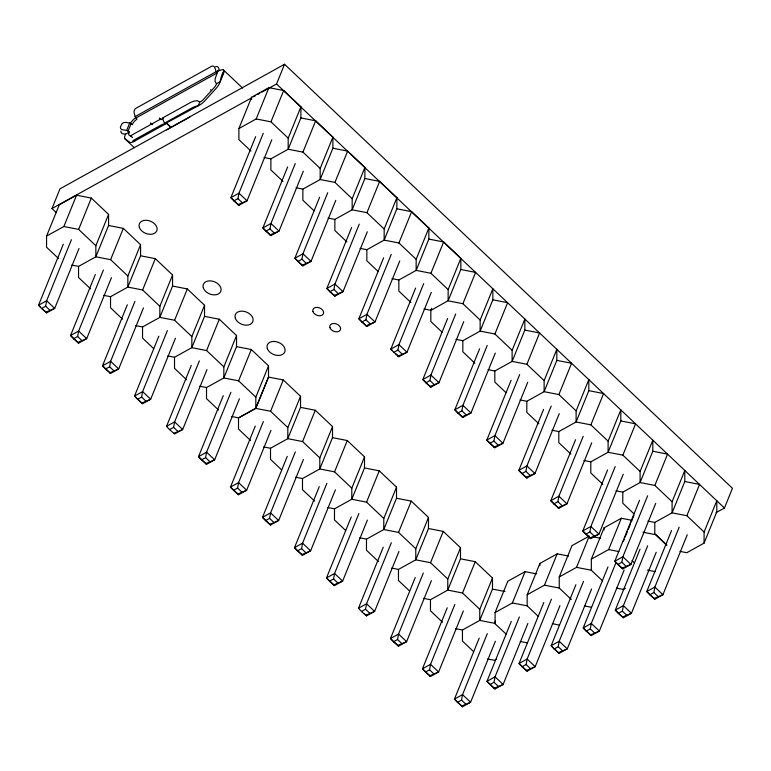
<?xml version="1.0" encoding="UTF-8"?>
<svg xmlns="http://www.w3.org/2000/svg" width="771" height="771" viewBox="0 0 771 771"><rect width="100%" height="100%" fill="white"/><g stroke="black" fill="none" stroke-linecap="round" stroke-linejoin="round"><path stroke-width="1.16" d="M71.742 265.06L78.565 266.39L95.845 256.801L108.566 225.489L108.586 214.405L91.344 198.089L76.57 195.208L59.28 204.797L46.568 236.099L46.549 247.192L58.615 258.613M78.565 266.39L78.536 277.483L90.612 288.903M108.586 214.405L95.864 245.718L95.845 256.801L110.619 259.682L127.861 275.999L127.841 287.091L110.552 296.681L103.738 295.351M110.552 296.681L110.532 307.764L122.599 319.194M135.725 325.641L142.548 326.962L159.828 317.373L159.857 306.289L142.616 289.973L127.841 287.091L140.553 255.779L140.573 244.696L123.331 228.37L108.566 225.489M142.548 326.962L142.529 338.055L153.728 348.665M167.721 355.923L174.535 357.252L191.825 347.663L191.844 336.58L174.603 320.254L159.828 317.373L172.55 286.07L172.569 274.977L155.328 258.661L140.553 255.779M174.535 357.252L174.516 368.345L186.582 379.766M199.708 386.213L206.532 387.543L223.821 377.954L223.841 366.861L206.599 350.545L191.825 347.663L204.537 316.351L204.556 305.268L187.324 288.952L172.55 286.07M206.532 387.543L206.512 398.626L218.579 410.056M231.705 416.504L238.518 417.834L255.808 408.245L255.827 397.152L238.596 380.835L223.821 377.954L236.533 346.642L236.552 335.558L219.311 319.233L204.537 316.351M264.067 157.506L270.891 158.836L288.171 149.246L300.892 117.934L300.912 106.841L283.67 90.525L268.896 87.643L251.606 97.233L238.894 128.545L238.875 139.628L250.941 151.058M251.606 99.449L251.606 97.233M236.533 346.642L251.307 349.523L268.539 365.84L268.52 376.932L255.808 408.245M270.891 158.836L270.862 169.919L282.938 181.339M250.565 440.492L238.499 429.061L238.518 417.978L255.808 408.389L268.52 377.077L283.294 379.958L300.536 396.275L300.517 407.367L287.805 438.67L270.515 448.259L270.496 459.352L281.694 469.963M300.912 106.841L288.19 138.154L288.171 149.246L302.945 152.118L320.187 168.444L320.167 179.527L302.878 189.117L296.064 187.787M300.536 396.275L287.824 427.587L287.805 438.67L302.579 441.552L319.811 457.878L319.792 468.961L302.502 478.55L295.688 477.22M302.878 189.117L302.858 200.209L314.067 210.811M302.502 478.55L302.483 489.643L314.558 501.063M328.051 218.077L334.874 219.407L352.154 209.818L352.183 198.735L334.942 182.409L320.167 179.527L332.879 148.225L332.899 137.132L315.657 120.816L300.892 117.934M327.685 507.511L334.498 508.841L351.788 499.251L351.807 488.159L334.566 471.842L319.792 468.961L332.503 437.649L332.532 426.565L315.291 410.249L300.517 407.367M334.874 219.407L334.855 230.49L346.921 241.921M334.498 508.841L334.479 519.924L345.687 530.535M360.047 248.368L366.861 249.698L384.151 240.109L384.17 229.016L366.929 212.7L352.154 209.818L364.876 178.506L364.895 167.423L347.654 151.097L332.879 148.225M359.671 537.801L366.495 539.131L383.775 529.542L383.794 518.449L366.562 502.133L351.788 499.251L364.5 467.939L364.519 456.856L347.278 440.53L332.503 437.649M366.861 249.698L366.842 260.781L378.05 271.392M366.495 539.131L366.466 550.215L378.542 561.635M392.034 278.649L398.858 279.979L416.147 270.39L416.167 259.307L398.925 242.981L384.151 240.109L396.863 208.796L396.882 197.713L379.65 181.387L364.876 178.506M391.668 568.082L398.482 569.412L415.771 559.823L415.791 548.74L398.549 532.414L383.775 529.542L396.496 498.23L396.516 487.137L379.274 470.821L364.5 467.939M398.858 279.979L398.838 291.072L410.904 302.492M398.482 569.412L398.462 580.505L409.671 591.106M442.034 332.108L430.825 321.507L430.844 310.414L448.134 300.68L448.153 289.597L430.922 273.271L416.147 270.39L428.859 239.087L428.878 227.994L411.637 211.678L396.863 208.796M423.655 598.373L430.478 599.703L447.758 590.114L447.787 579.021L430.546 562.705L415.771 559.823L428.483 528.511L428.503 517.428L411.261 501.111L396.496 498.23M430.478 599.703L430.459 610.786L442.525 622.216M428.859 239.087L443.633 241.959L460.865 258.285L460.846 269.368L448.134 300.825L462.908 303.707L480.15 320.032L480.131 331.116L462.841 340.705L456.018 339.375M455.651 628.664L462.465 629.994L479.755 620.404L479.774 609.312L462.533 592.995L447.758 590.114L460.48 558.802L460.499 547.718L443.258 531.392L428.483 528.511M462.841 340.705L462.822 351.788L474.888 363.218M462.465 629.994L462.446 641.077L473.654 651.688M488.014 369.666L494.828 370.996L512.117 361.406L512.137 350.313L494.905 333.997L480.131 331.116L492.842 299.803L492.862 288.72L480.15 320.032M506.287 634.244L494.529 623.276L479.755 620.404L492.467 589.092L492.486 577.999L475.254 561.683L460.48 558.802M494.828 370.996L494.809 382.079L506.017 392.69M495.078 623.633L495.098 612.54L507.81 581.238L525.099 571.648L536.462 573.865M520.011 399.947L526.824 401.277L544.114 391.687L544.133 380.604L526.892 364.278L512.117 361.406L524.829 330.094L524.858 319.011L512.137 350.313M526.824 401.277L526.805 412.369L538.871 423.79M538.36 616.443L527.162 605.833L527.181 594.749L539.893 563.437L557.182 553.848L568.545 556.064M539.883 565.654L539.893 563.437M551.997 430.237L558.821 431.567L576.101 421.978L576.12 410.895L558.888 394.569L544.114 391.687L556.826 360.385L556.845 349.292L544.133 380.604M558.821 431.567L558.792 442.65L570.868 454.08M571.311 599.462L559.235 588.042L559.254 576.949L571.976 545.646L589.256 536.057L576.544 567.36L559.254 576.949M583.994 460.528L590.808 461.858L608.097 452.269L608.117 441.176L590.875 424.86L576.101 421.978L588.822 390.666L588.842 379.583L576.12 410.895M590.808 461.858L590.788 472.941L602.855 484.361M602.527 580.852L591.318 570.241L591.338 559.158L604.05 527.846L621.339 518.257L631.565 520.252M604.05 530.062L604.05 527.846M615.981 490.809L622.804 492.139L640.084 482.55L640.113 471.466L622.872 455.15L608.097 452.269L620.809 420.956L620.828 409.873L608.117 441.176M622.804 492.139L622.785 503.232L633.984 513.833M647.977 521.1L654.791 522.43L672.081 512.84L672.1 501.757L654.858 485.431L640.084 482.55L652.806 451.247L652.825 440.154L640.113 471.466M654.791 522.43L654.772 533.513L666.838 544.943M679.964 551.39L686.788 552.72L704.077 543.131L704.096 532.038L686.855 515.722L672.081 512.84L684.793 481.528L684.812 470.445L672.1 501.757M218.154 71.366L218.097 70.248L215.148 78.758L215.032 81.427L216.506 83.731L216.015 84.916A4.636 1.629 -46.6 0 1 214.213 87.605L203.563 99.276A4.636 1.629 -46.6 0 1 200.971 101.415L199.747 102.09L198.243 105.791L196.913 106.041A3.701 0.588 -21.6 0 0 192.037 107.882L165.63 122.522A3.701 0.588 -21.6 0 0 165.466 123.485L199.467 105.116A10.187 3.585 -46.6 0 0 205.182 100.403L215.832 88.742A10.187 3.585 -46.6 0 0 219.812 82.815L223.542 73.611A10.187 3.585 -46.6 0 0 219.35 70.691L218.906 68.754A3.701 2.621 -82.8 0 0 215.591 66.74M223.291 74.228C224.448 66.682 219.822 80.02 220.294 81.63L216.506 83.731M63.318 244.214L38.55 305.22L41.595 308.448L45.634 306.203L46.636 300.738L71.404 239.733M95.315 274.505L70.547 335.51L73.592 338.729L77.63 336.493L78.623 331.019L103.401 270.014M127.302 304.786L102.533 365.791L105.579 369.02L109.617 366.784L110.619 361.31L134.935 301.413M158.845 336.185L134.53 396.082L137.575 399.311L141.613 397.065L142.606 391.601L167.384 330.595M191.295 365.367L166.517 426.373L169.562 429.592L173.61 427.356L174.603 421.882L199.371 360.876M255.644 136.65L230.876 197.655L233.921 200.884L237.96 198.648L238.962 193.174L263.277 133.277M223.282 395.648L198.513 456.654L201.559 459.882L205.597 457.646L206.599 452.172L230.915 392.275M287.641 166.941L262.872 227.946L265.918 231.175L269.956 228.929L270.949 223.465L295.274 163.568M255.278 426.084L230.5 487.089L233.546 490.317L237.593 488.072L238.586 482.607L263.354 421.602M319.628 197.231L294.859 258.237L297.905 261.465L301.943 259.22L302.945 253.746L327.714 192.75M287.265 456.374L262.497 517.38L265.542 520.608L269.58 518.363L270.582 512.898L295.351 451.893M351.624 227.522L326.856 288.518L329.901 291.746L333.939 289.51L334.932 284.036L359.257 224.139M319.261 486.665L294.483 547.67L297.529 550.889L301.577 548.653L302.569 543.179L326.894 483.292M383.621 257.803L358.843 318.809L361.888 322.037L365.936 319.792L366.929 314.327L391.254 254.43M351.248 516.946L326.48 577.951L329.525 581.18L333.564 578.944L334.566 573.47L358.881 513.573M415.608 288.094L390.839 349.099L393.885 352.328L397.923 350.082L398.925 344.608L423.693 283.612M383.245 547.237L358.476 608.242L361.522 611.47L365.56 609.225L366.553 603.76L391.331 542.755M447.604 318.529L422.826 379.534L425.871 382.763L429.919 380.517L430.912 375.043L455.68 314.048M415.232 577.527L390.463 638.533L393.509 641.761L397.547 639.516L398.549 634.041L423.318 573.036M479.591 348.82L454.823 409.815L457.868 413.044L461.906 410.808L462.908 405.334L487.224 345.437M447.228 607.808L422.46 668.814L425.505 672.042L429.543 669.806L430.536 664.332L454.861 604.435M511.134 380.209L486.809 440.106L489.855 443.335L493.903 441.089L494.895 435.625L519.664 374.619M479.225 638.099L454.447 699.104L457.492 702.333L461.54 700.087L462.533 694.623L487.301 633.617M543.574 409.391L518.806 470.397L521.851 473.625L525.889 471.38L526.892 465.906L551.207 406.018M511.289 621.426L486.964 681.323L490.009 684.552L494.047 682.306L495.049 676.832L519.365 616.945M543.815 602.517L519.047 663.523L522.092 666.751L526.13 664.506L527.133 659.041L551.448 599.144M575.571 439.682L550.802 500.678L553.848 503.906L557.886 501.67L558.879 496.196L583.204 436.299M575.898 584.726L551.13 645.732L554.176 648.96L558.214 646.715L559.206 641.241L583.531 581.353M607.558 469.963L582.789 530.968L585.835 534.197L589.873 531.951L590.875 526.487L615.191 466.59M607.982 566.926L583.204 627.931L586.249 631.16L590.297 628.914L591.29 623.45L615.615 563.553M639.554 500.254L614.786 561.259L617.831 564.488L621.869 562.242L622.862 556.768L647.64 495.772M640.055 549.135L615.287 610.14L618.332 613.359L622.38 611.124L623.373 605.649L647.688 545.762M671.551 530.544L646.773 591.54L649.818 594.769L653.866 592.533L654.858 587.059L679.184 527.162M56.36 212.7L51.985 208.555L59.993 188.837L284.557 64.263L732.45 488.294L724.441 508.012L716.047 512.667M46.568 236.099L63.858 226.51L76.57 195.208M95.864 245.718L78.632 229.392L91.344 198.089M129.673 123.042L126.087 122.435A3.701 2.486 -6.8 0 0 121.539 124.459L120.536 126.916A3.701 2.486 -6.8 0 0 123.09 129.827L126.666 130.444L129.673 123.042L132.352 124.671L132.602 124.054A4.636 1.629 -46.6 0 1 137.016 119.226L135.147 116.604L134.183 113.106A3.701 2.631 -82.8 0 1 135.918 108.287L211.697 66.248A3.701 2.621 -82.8 0 1 215.013 68.262L216.776 73.149L135.947 117.992M79.018 248.474L54.693 308.361L46.607 312.853L41.595 308.448M126.666 130.444L129.355 132.072L125.567 134.173L125.085 135.359A10.187 3.585 -46.6 0 0 125.172 139.031L134.337 147.704M128.082 131.099L131.089 123.707M129.355 132.072L128.873 133.258A4.636 1.629 -46.6 0 0 128.911 134.925L132.593 137.498M110.619 259.682L123.331 228.37M111.458 277.647L86.689 338.652L78.603 343.134L73.592 338.729M127.861 275.999L140.573 244.696M142.616 289.973L155.328 258.661M143.454 307.937L118.676 368.943L110.6 373.424L105.579 369.02M159.857 306.289L172.569 274.977M238.894 128.545L256.184 118.956L268.896 87.643M174.603 320.254L187.324 288.952M261.861 92.134L276.548 83.991L284.557 64.263M175.441 338.228L150.673 399.233L142.587 403.715L137.575 399.311M288.19 138.154L270.958 121.837L283.67 90.525M191.844 336.58L204.556 305.268M271.787 139.802L247.019 200.807L238.933 205.288L233.921 200.884M206.599 350.545L219.311 319.233M206.985 369.617L182.66 429.514L174.583 433.996L169.562 429.592M302.945 152.118L315.657 120.816M223.841 366.861L236.552 335.558M303.331 171.201L279.015 231.098L270.929 235.579L265.918 231.175M320.187 168.444L332.899 137.132M238.596 380.835L251.307 349.523M239.424 398.8L214.656 459.805L206.57 464.287L201.559 459.882M334.942 182.409L347.654 151.097M255.827 397.152L268.539 365.84M335.78 200.373L311.002 261.379L302.926 265.87L297.905 261.465M352.183 198.735L364.895 167.423M287.824 427.587L270.582 411.271L283.294 379.958M270.968 430.343L246.643 490.24L238.567 494.722L233.546 490.317M366.929 212.7L379.65 181.387M367.314 231.772L342.999 291.669L334.913 296.151L329.901 291.746M384.17 229.016L396.882 197.713M302.579 441.552L315.291 410.249M303.408 459.526L278.639 520.521L270.554 525.012L265.542 520.608M398.925 242.981L411.637 211.678M319.811 457.878L332.532 426.565M399.764 260.955L374.985 321.96L366.909 326.441L361.888 322.037M416.167 259.307L428.878 227.994M334.566 471.842L347.278 440.53M335.404 489.807L310.636 550.812L302.55 555.293L297.529 550.889M430.922 273.271L443.633 241.959M351.807 488.159L364.519 456.856M431.307 292.354L406.982 352.241L398.896 356.732L393.885 352.328M430.844 310.414L431.721 308.255M448.153 289.597L460.865 258.285M366.562 502.133L379.274 470.821M367.391 520.097L342.623 581.103L334.537 585.584L329.525 581.18M462.908 303.707L475.62 272.394L460.846 269.522M383.794 518.449L396.516 487.137M463.747 321.671L438.969 382.676L430.893 387.167L425.871 382.763M398.549 532.414L411.261 501.111M398.935 551.496L374.619 611.393L366.533 615.875L361.522 611.47M494.905 333.997L507.617 302.685L492.842 299.803M415.791 548.74L428.503 517.428M495.29 353.07L470.965 412.967L462.879 417.448L457.868 413.044M430.546 562.705L443.258 531.392M431.384 580.669L406.606 641.674L398.53 646.156L393.509 641.761M526.892 364.278L539.604 332.976L524.829 330.094M447.787 579.021L460.499 547.718M527.73 382.252L502.962 443.258L494.876 447.739L489.855 443.335M462.533 592.995L475.254 561.683M463.371 610.96L438.603 671.965L430.517 676.446L425.505 672.042M558.888 394.569L571.6 363.257L556.826 360.385M479.774 609.312L492.486 577.999M559.274 413.651L534.949 473.539L526.863 478.03L521.851 473.625M494.529 623.276L495.406 621.118M495.368 641.25L470.589 702.256L462.513 706.737L457.492 702.333M495.098 612.54L512.387 602.951L525.099 571.648M590.875 424.86L603.587 393.547L588.822 390.666M591.714 442.824L566.945 503.829L558.859 508.311L553.848 503.906M527.884 623.46L503.106 684.465L495.03 688.956L490.009 684.552M527.181 594.749L544.461 585.16L557.182 553.848M559.958 605.669L535.19 666.674L527.104 671.155L522.092 666.751M622.872 455.15L635.583 423.838L620.809 420.956M623.257 474.223L598.932 534.12L590.856 538.601L585.835 534.197M591.588 588.977L567.273 648.874L559.187 653.355L554.176 648.96M591.338 559.158L608.627 549.569L621.339 518.257M623.421 541.358L624.298 539.199M625.175 537.04L627.363 531.643M628.24 529.484L630.437 524.087M631.314 521.928L633.945 515.452M654.858 485.431L667.58 454.119L652.806 451.247M624.125 570.077L599.356 631.083L591.27 635.564L586.249 631.16M655.697 503.396L630.929 564.401L622.843 568.892L617.831 564.488M656.208 552.277L631.43 613.282L623.353 617.764L618.332 613.359M686.855 515.722L699.567 484.41L684.793 481.528M687.24 534.795L662.915 594.692L654.839 599.173L649.818 594.769M704.096 532.038L716.808 500.736L716.789 511.819L704.077 543.131M135.147 116.604L215.986 71.761M166.661 129.933L170.95 127.552L166.546 123.379L133.875 141.498A10.187 3.585 -46.6 0 1 129.769 142.24L125.172 139.031M190.023 116.97L171.21 127.408L166.796 123.235M51.985 208.555L251.365 97.956M253.466 96.789L255.558 95.633M257.659 94.467L259.76 93.301M237.95 204.701L247.019 200.807L238.962 193.174L230.876 197.655L238.933 205.288M45.624 312.265L54.693 308.361L46.636 300.738L38.55 305.22L40.159 306.742M269.946 234.991L279.015 231.098L270.949 223.465L262.872 227.946L270.929 235.579M77.62 342.546L86.689 338.652L78.623 331.019L70.547 335.51L78.603 343.134M301.933 265.282L311.002 261.379L302.945 253.746L294.859 258.237L302.926 265.87M109.607 372.836L118.676 368.943L110.619 361.31L102.533 365.791L110.6 373.424M333.93 295.563L342.999 291.669L334.932 284.036L326.856 288.518L334.913 296.151M141.604 403.127L150.673 399.233L142.606 391.601L134.53 396.082L142.587 403.715M166.517 426.373L174.603 421.882L182.66 429.514L173.591 433.408M365.917 325.854L374.985 321.96L366.929 314.327L358.843 318.809L366.909 326.441M397.913 356.144L406.982 352.241L398.925 344.608L390.839 349.099L392.449 350.622M205.587 463.699L214.656 459.805L206.599 452.172L198.513 456.654L206.57 464.287M429.9 386.579L438.969 382.676L430.912 375.043L422.826 379.534L430.893 387.167M237.574 494.134L246.643 490.24L238.586 482.607L230.5 487.089L232.919 489.383M461.896 416.86L470.965 412.967L462.908 405.334L454.823 409.815L462.879 417.448M269.571 524.425L278.639 520.521L270.582 512.898L262.497 517.38L270.554 525.012M493.893 447.151L502.962 443.258L494.895 435.625L486.809 440.106L494.876 447.739M301.567 554.706L310.636 550.812L302.569 543.179L294.483 547.67L302.55 555.293M525.88 477.442L534.949 473.539L526.892 465.906L518.806 470.397L526.863 478.03M333.554 584.996L342.623 581.103L334.566 573.47L326.48 577.951L334.537 585.584M358.476 608.242L366.553 603.76L374.619 611.393L365.55 615.287M557.876 507.723L566.945 503.829L558.879 496.196L550.802 500.678L558.859 508.311M589.863 538.013L598.932 534.12L590.875 526.487L582.789 530.968L590.856 538.601M397.537 645.568L406.606 641.674L398.549 634.041L390.463 638.533L398.53 646.156M621.86 568.304L630.929 564.401L622.862 556.768L614.786 561.259L622.843 568.892M429.534 675.859L438.603 671.965L430.536 664.332L422.46 668.814L430.517 676.446M496.495 659.147L494.462 660.275L487.638 658.945M625.368 588.321L623.334 589.449L616.511 588.119M653.847 598.585L662.915 594.692L654.858 587.059L646.773 591.54L654.839 599.173M461.521 706.149L470.589 702.256L462.533 694.623L454.447 699.104L462.513 706.737M494.038 688.358L503.106 684.465L495.049 676.832L486.964 681.323L495.03 688.956M526.121 670.568L535.19 666.674L527.133 659.041L519.047 663.523L527.104 671.155M558.204 652.767L567.273 648.874L559.206 641.241L551.13 645.732L559.187 653.355M590.287 634.976L599.356 631.083L591.29 623.45L583.204 627.931L591.27 635.564M622.361 617.176L631.43 613.282L623.373 605.649L615.287 610.14L623.353 617.764M166.546 123.379L165.206 123.63A3.701 0.588 -21.6 0 0 160.329 125.471L133.932 140.11A3.701 0.588 -21.6 0 0 133.759 141.074L135.098 140.823M125.567 134.173L123.582 133.923A3.701 2.486 -6.8 0 1 121.028 131.012M256.184 118.956L270.958 121.837M63.858 226.51L78.632 229.392M424.031 308.94L430.844 310.27M255.808 408.389L270.582 411.271M263.692 446.939L270.515 448.259M642.985 532.212L655.485 534.65L666.684 545.261M593.805 536.944L600.628 538.274M608.627 549.569L618.853 551.564M647.457 570.097L655.417 571.648M576.544 567.36L591.318 570.241M544.461 585.16L559.235 588.042M584.437 605.91L591.251 607.24M492.467 589.092L504.966 591.53M512.387 602.951L527.162 605.833M552.354 623.71L559.168 625.04M520.271 641.501L527.094 642.831M199.747 102.09L197.376 100.712L194.899 100.943A3.701 0.588 -21.6 0 0 190.013 102.784L163.616 117.423A3.701 0.588 -21.6 0 0 162.922 118.455M276.548 83.991L348.28 151.897M350.034 153.554L724.441 508.012M223.455 69.949L242.605 88.077M632.018 560.613L634.61 563.061M161.072 119.717L159.385 118.117A5.561 3.479 61 0 0 160.407 118.917M237.96 198.648L241.998 202.465M269.956 228.929L273.984 232.746M301.943 259.22L305.981 263.036M333.939 289.51L337.968 293.327M365.936 319.792L369.964 323.608M397.923 350.082L401.951 353.899M429.919 380.517L433.948 384.334M461.906 410.808L465.935 414.625M493.903 441.089L497.931 444.906M525.889 471.38L529.928 475.196M557.886 501.67L561.914 505.487M589.873 531.951L593.911 535.768M621.869 562.242L625.898 566.059M653.866 592.533L657.894 596.349M395.677 353.677L398.896 356.732M152.234 124.623L150.538 123.023A5.561 3.479 61 0 0 152.629 124.314M622.38 611.124L626.409 614.94M590.297 628.914L594.325 632.731M558.214 646.715L562.242 650.531M526.13 664.506L530.159 668.322M494.047 682.306L498.085 686.123M45.634 306.203L49.672 310.019M77.63 336.493L81.659 340.31M109.617 366.784L113.655 370.591M141.613 397.065L145.642 400.881M173.61 427.356L177.638 431.172M205.597 457.646L209.625 461.453M237.593 488.072L241.622 491.888M269.58 518.363L273.609 522.179M301.577 548.653L305.605 552.47M333.564 578.944L337.602 582.751M365.56 609.225L369.588 613.041M397.547 639.516L401.585 643.332M429.543 669.806L433.572 673.613M461.54 700.087L465.568 703.904M43.388 309.797L46.607 312.853M234.538 490.905L238.567 494.722M364.114 613.581L366.533 615.875M162.517 118.281L164.541 123.389M130.174 123.611A10.187 3.585 -46.6 0 1 135.975 117.25M211.562 90.544A5.561 3.479 61 0 1 210.531 89.744M163.192 118.522A3.701 0.588 -21.6 0 0 158.315 120.363L131.918 135.012A3.701 0.588 -21.6 0 0 131.224 136.033M329.93 327.685A5.648 3.932 22.1 0 0 339.028 331.289A5.648 3.932 22.1 0 0 336.599 323.984A5.648 3.932 22.1 0 0 329.93 327.685M312.939 311.6A5.648 3.932 22.1 0 0 322.037 315.204A5.648 3.932 22.1 0 0 319.608 307.899A5.648 3.932 22.1 0 0 312.939 311.6M203.322 287.92A9.416 6.553 22.1 0 0 218.472 293.924A9.416 6.553 22.1 0 0 214.434 281.762A9.416 6.553 22.1 0 0 203.322 287.92M235.309 318.211A9.416 6.553 22.1 0 0 250.469 324.215A9.416 6.553 22.1 0 0 246.431 312.043A9.416 6.553 22.1 0 0 235.309 318.211M267.306 348.502A9.416 6.553 22.1 0 0 282.456 354.506A9.416 6.553 22.1 0 0 278.418 342.334A9.416 6.553 22.1 0 0 267.306 348.502M139.339 227.349A9.416 6.553 22.1 0 0 154.489 233.353A9.416 6.553 22.1 0 0 150.451 221.181A9.416 6.553 22.1 0 0 139.339 227.349"/></g></svg>
